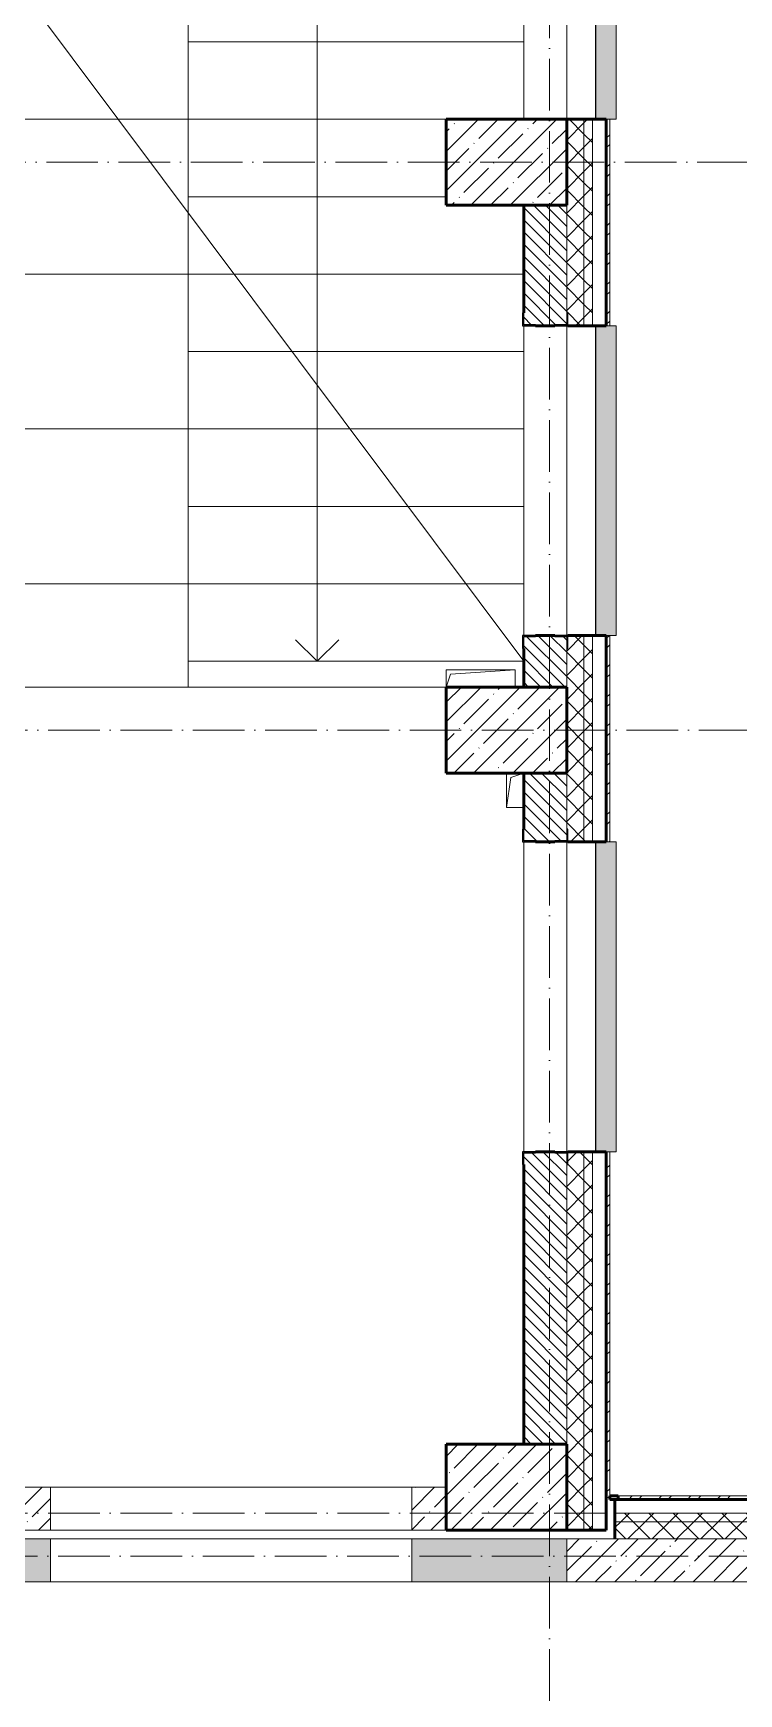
# Model space of a CAD drawing. Header units: millimetres. Extents: x -12989 to 629078, y -109036 to 555275.
# Drawn here: x 537018 to 541118, y 99365 to 109015 of the extents above; entities that cross this region are included whole.
import ezdxf

# ---------------------------------------------------------------- set-up
doc = ezdxf.new("R2010")
doc.units = ezdxf.units.MM
doc.linetypes.add('50_200_ШТРИХ_1Т_ш5_п1_п1_', pattern=[700, 500, -100, 0, -100])
for name, color, linetype, lineweight in [('A-DETL-____-OTLN-4', 7, 'Continuous', 18), ('A-FLOR-____-OTLN', 7, 'Continuous', 9), ('A-GENM-____-MCUT', 7, 'Continuous', 25), ('A-GENM-____-OTLN', 7, 'Continuous', 9), ('A-GENM-____-OTLN-1', 7, 'Continuous', 25), ('A-GLAZ-____-OTLN', 7, 'Continuous', 9), ('A-WALL-____-MCUT-1', 7, 'Continuous', 9), ('A-WALL-____-MCUT-2', 7, 'Continuous', 50), ('A-WALL-____-MCUT-3', 7, 'Continuous', 9), ('A-WALL-____-OTLN', 7, 'Continuous', 9), ('A-WALL-____-PATT-1', 7, 'Continuous', 9), ('A-WALL-FNSH-MCUT-1', 7, 'Continuous', 9), ('S-COLS-____-MCUT', 7, 'Continuous', 50), ('S-COLS-____-OTLN', 7, 'Continuous', 9), ('S-GRID-____-OTLN-1', 7, '50_200_ШТРИХ_1Т_ш5_п1_п1_', 9), ('S-STRS-____-OTLN-1', 7, 'Continuous', 9)]:
    doc.layers.add(name, color=color, linetype=linetype, lineweight=lineweight)
doc.layers.add('A-GLAZ-____-OTLN-1', color=7, linetype='Continuous', lineweight=9, true_color=0xc0c0c0)
pattern_1 = [(45, (516567.8, 90784.41), (-70.71068, 70.71068), []), (135, (516567.8, 90784.41), (-70.71068, -70.71068), [])]
pattern_2 = [(45, (516567.8, 90784.41), (-85.53659, 85.53659), []), (45, (516624.82, 90784.41), (-85.53659, 85.53659), [])]
pattern_3 = [(135, (516567.8, 90784.41), (-35.35534, -35.35534), [])]
pattern_4 = [(45, (516567.8, 90784.41), (-114.04925, 114.04925), []), (45, (516681.85, 90784.41), (-114.0493, 114.0493), [201.612, -40.322, 3.353, -36.97])]

# ---------------------------------------------------------------- blocks, each defined once
blk = doc.blocks.new('BSC_Колонна _Прямоугольная - 500х700-V104-АР1_План отверстий 2 этажа в осях 1-64_А-ГГ')
at = {"layer": 'S-COLS-____-OTLN'}
h = blk.add_hatch(dxfattribs=at)
h.set_pattern_fill('FP_133', color=256, style=0, pattern_type=2)
h.set_pattern_definition([(315, (-9781.04, 23200), (114.0493, 114.0493), []), (315, (-9781.04, 23085.95), (114.0493, 114.0493), [201.613, -40.323, 3.353, -36.97])])
h.paths.add_polyline_path([(-250, 350), (-250, -350), (250, -350), (250, 350)], flags=0)
at = {"layer": 'S-COLS-____-MCUT'}
for p, q in [((250, 350), (-250, 350)), ((-250, 350), (-250, -350)), ((250, -350), (250, 350)), ((-250, -350), (250, -350))]:
    blk.add_line(p, q, dxfattribs=at)
blk = doc.blocks.new('BSC_Колонна _Прямоугольная - 500х700-V106-АР1_План отверстий 2 этажа в осях 1-64_А-ГГ')
at = {"layer": 'S-COLS-____-OTLN'}
h = blk.add_hatch(dxfattribs=at)
h.set_pattern_fill('FP_135', color=256, style=0, pattern_type=2)
h.set_pattern_definition([(315, (-17481.04, 23200), (114.04925, 114.04925), []), (315, (-17481.04, 23085.95), (114.04925, 114.04925), [201.613, -40.323, 3.353, -36.97])])
h.paths.add_polyline_path([(-250, 350), (-250, -350), (250, -350), (250, 350)], flags=0)
at = {"layer": 'S-COLS-____-MCUT'}
for p, q in [((250, 350), (-250, 350)), ((-250, 350), (-250, -350)), ((250, -350), (250, 350)), ((-250, -350), (250, -350))]:
    blk.add_line(p, q, dxfattribs=at)
blk = doc.blocks.new('BSC_Колонна _Прямоугольная - 500х700-V111-АР1_План отверстий 2 этажа в осях 1-64_А-ГГ')
at = {"layer": 'S-COLS-____-OTLN'}
h = blk.add_hatch(dxfattribs=at)
h.set_pattern_fill('FP_140', color=256, style=0, pattern_type=2)
h.set_pattern_definition([(315, (-14181.04, 23200), (114.04925, 114.04925), []), (315, (-14181.04, 23085.95), (114.04925, 114.04925), [201.613, -40.323, 3.353, -36.97])])
h.paths.add_polyline_path([(-250, 350), (-250, -350), (250, -350), (250, 350)], flags=0)
at = {"layer": 'S-COLS-____-MCUT'}
for p, q in [((250, 350), (-250, 350)), ((-250, 350), (-250, -350)), ((250, -350), (250, 350)), ((-250, -350), (250, -350))]:
    blk.add_line(p, q, dxfattribs=at)
blk = doc.blocks.new('Фахверк_СКБ_Уголок - 250_2700-27497298-АР1_План отверстий 2 этажа в осях 1-64_А-ГГ')
at = {"layer": 'A-GENM-____-MCUT'}
for p, q in [((200, 181), (125, 181)), ((125, 181), (125, 106)), ((125, 106), (131, 106)), ((131, 106), (131, 175)), ((131, 175), (200, 175)), ((200, 175), (200, 181)), ((131, -6), (125, -6)), ((125, -6), (125, -81)), ((125, -81), (200, -81)), ((131, -75), (131, -6)), ((200, -75), (131, -75)), ((200, -81), (200, -75))]:
    blk.add_line(p, q, dxfattribs=at)
blk = doc.blocks.new('AR_Отверстие прямоугольное _в плите_ - AR_Отверстие прямоугольное _в плите_-30511515-АР1_План отверстий 2 этажа в осях 1-64_А-ГГ')
at = {"layer": 'A-GENM-____-OTLN'}
for p, q in [((-50, 100), (-50, -100)), ((-25, 75), (50, 100)), ((-50, -100), (-25, 75)), ((-50, -100), (50, -100))]:
    blk.add_line(p, q, dxfattribs=at)
blk = doc.blocks.new('AR_Отверстие прямоугольное _в плите_ - AR_Отверстие прямоугольное _в плите_-30511660-АР1_План отверстий 2 этажа в осях 1-64_А-ГГ')
at = {"layer": 'A-GENM-____-OTLN'}
for p, q in [((200, 50), (-200, 50)), ((-200, 50), (-200, -50)), ((-200, -50), (-175, 25)), ((-175, 25), (200, 50)), ((200, -50), (200, 50))]:
    blk.add_line(p, q, dxfattribs=at)
blk = doc.blocks.new('Отлив_СКБ - Отлив витража_120_НВФ-V194-АР1_План отверстий 2 этажа в осях 1-64_А-ГГ')
at = {"layer": 'A-GLAZ-____-OTLN-1'}
for points in [[(1800, -2), (1800, 0), (0, 0), (0, -2), (1544.5, -2)], [(1544.5, -120), (1800, -120), (1800, -2), (0, -2), (0, -120)]]:
    blk.add_hatch(color=256, dxfattribs=at).paths.add_polyline_path(points, flags=0)
at = {"layer": 'A-GLAZ-____-OTLN'}
for p, q in [((0, 0), (1800, 0)), ((1800, -2), (0, -2)), ((0, -120), (0, -83)), ((1800, -83), (1800, -120)), ((0, -120), (1800, -120))]:
    blk.add_line(p, q, dxfattribs=at)
blk = doc.blocks.new('Стены 9 - Стены 4-31627981-АР1_План отверстий 2 этажа в осях 1-64_А-ГГ')
at = {"layer": 'A-WALL-____-MCUT-2'}
for p, q in [((23850, 9731), (23800, 9731)), ((23800, 9731), (23800, 9711)), ((23800, 9711), (23850, 9711)), ((23850, 9711), (23850, 9731))]:
    blk.add_line(p, q, dxfattribs=at)
blk = doc.blocks.new('3эт')
at = {"layer": 'S-GRID-____-OTLN-1', "color": 251, "ltscale": 0.6, "true_color": 0x636466}
for p, q in [((307220.7, -91346.1), (307220.7, -36982.5)), ((310478.4, -69382.4), (279101.9, -69382.4)), ((279101.9, -72682.4), (310478.4, -72682.4)), ((279101.9, -77232.4), (307641.3, -77232.4)), ((387845.1, -77482.4), (279340.9, -77482.4))]:
    blk.add_line(p, q, dxfattribs=at)

msp = doc.modelspace()

# ---------------------------------------------------------------- hatches: boundary and pattern name
at = {"layer": 'A-WALL-____-PATT-1'}
h = msp.add_hatch(dxfattribs=at)
h.set_pattern_fill('FP_1', color=256, style=0, pattern_type=2)
h.set_pattern_definition(pattern_1)
h.paths.add_polyline_path([(540267.7976, 100315.4504), (540267.7976, 102515.4504), (540217.7976, 102515.4504), (540217.7976, 100315.4504)], flags=0)
h.paths.add_polyline_path([(540217.7976, 104315.4504), (540267.7976, 104315.4504), (540267.7976, 105515.4504), (540217.7976, 105515.4504), (540217.7976, 105280.2209)], flags=0)
h.paths.add_polyline_path([(540217.7976, 107315.4504), (540267.7976, 107315.4504), (540267.7976, 108515.4504), (540217.7976, 108515.4504)], flags=0)
h.paths.add_polyline_path([(540267.7976, 110315.4504), (540267.7976, 111515.4504), (540217.7976, 111515.4504), (540217.7976, 110315.4504)], flags=0)
h.paths.add_polyline_path([(540267.7976, 113315.4504), (540267.7976, 114515.4504), (540217.7976, 114515.4504), (540217.7976, 113315.4504)], flags=0)
h.paths.add_polyline_path([(540267.7976, 116315.4504), (540267.7976, 117515.4504), (540217.7976, 117515.4504), (540217.7976, 116315.4504)], flags=0)
h.paths.add_polyline_path([(540267.7976, 119315.4504), (540267.7976, 120515.4504), (540217.7976, 120515.4504), (540217.7976, 119315.4504)], flags=0)
h.paths.add_polyline_path([(540267.7976, 122315.4504), (540267.7976, 123515.4504), (540217.7976, 123515.4504), (540217.7976, 122315.4504)], flags=0)
h.paths.add_polyline_path([(540267.7976, 125315.4504), (540267.7976, 126515.4504), (540217.7976, 126515.4504), (540217.7976, 125315.4504)], flags=0)
h.paths.add_polyline_path([(540267.7976, 128315.4504), (540267.7976, 129515.4504), (540217.7976, 129515.4504), (540217.7976, 128315.4504)], flags=0)
h.paths.add_polyline_path([(540267.7976, 131315.4504), (540267.7976, 132565.4504), (540217.7976, 132565.4504), (540217.7976, 131315.4504)], flags=0)
h.paths.add_polyline_path([(540267.7976, 134365.4504), (540267.7976, 138615.4504), (540217.7976, 138615.4504), (540217.7976, 134365.4504)], flags=0)
h = msp.add_hatch(dxfattribs=at)
h.set_pattern_fill('FP_1', color=256, style=0, pattern_type=2)
h.set_pattern_definition(pattern_1)
h.paths.add_polyline_path([(540217.7976, 100315.4504), (540217.7976, 102515.4504), (540123.7976, 102515.4504), (540123.7976, 102440.4504), (540117.7976, 102440.4504), (540117.7976, 100315.4504)], flags=0)
h.paths.add_polyline_path([(540123.7976, 104315.4504), (540217.7976, 104315.4504), (540217.7976, 105515.4504), (540123.7976, 105515.4504), (540123.7976, 105440.4504), (540117.7976, 105440.4504), (540117.7976, 104390.4504), (540123.7976, 104390.4504), (540123.7976, 104321.4504)], flags=0)
h.paths.add_polyline_path([(540217.7976, 107315.4504), (540217.7976, 108515.4504), (540117.7976, 108515.4504), (540117.7976, 107390.4504), (540123.7976, 107390.4504), (540123.7976, 107315.4504)], flags=0)
h.paths.add_polyline_path([(540217.7976, 110315.4504), (540217.7976, 111515.4504), (540123.7976, 111515.4504), (540123.7976, 111440.4504), (540117.7976, 111440.4504), (540117.7976, 110390.4504), (540123.7976, 110390.4504), (540123.7976, 110315.4504)], flags=0)
h.paths.add_polyline_path([(540117.7976, 113315.4504), (540217.7976, 113315.4504), (540217.7976, 114515.4504), (540123.7976, 114515.4504), (540123.7976, 114440.4504), (540117.7976, 114440.4504), (540117.7976, 113815.4504)], flags=0)
h.paths.add_polyline_path([(540123.7976, 116315.4504), (540217.7976, 116315.4504), (540217.7976, 117515.4504), (540117.7976, 117515.4504), (540117.7976, 116390.4504), (540123.7976, 116390.4504), (540123.7976, 116321.4504)], flags=0)
h.paths.add_polyline_path([(540217.7976, 119315.4504), (540217.7976, 120515.4504), (540123.7976, 120515.4504), (540123.7976, 120440.4504), (540117.7976, 120440.4504), (540117.7976, 119390.4504), (540123.7976, 119390.4504), (540123.7976, 119315.4504)], flags=0)
h.paths.add_polyline_path([(540217.7976, 122315.4504), (540217.7976, 123515.4504), (540117.7976, 123515.4504), (540117.7976, 122390.4504), (540123.7976, 122390.4504), (540123.7976, 122315.4504)], flags=0)
h.paths.add_polyline_path([(540123.7976, 125315.4504), (540217.7976, 125315.4504), (540217.7976, 126515.4504), (540123.7976, 126515.4504), (540123.7976, 126440.4504), (540117.7976, 126440.4504), (540117.7976, 125390.4504), (540123.7976, 125390.4504), (540123.7976, 125321.4504)], flags=0)
h.paths.add_polyline_path([(540123.7976, 128315.4504), (540217.7976, 128315.4504), (540217.7976, 129515.4504), (540117.7976, 129515.4504), (540117.7976, 128390.4504), (540123.7976, 128390.4504), (540123.7976, 128321.4504)], flags=0)
h.paths.add_polyline_path([(540217.7976, 131315.4504), (540217.7976, 132565.4504), (540123.7976, 132565.4504), (540123.7976, 132490.4504), (540117.7976, 132490.4504), (540117.7976, 131390.4504), (540123.7976, 131390.4504), (540123.7976, 131315.4504)], flags=0)
h.paths.add_polyline_path([(540217.7976, 134365.4504), (540217.7976, 138515.4504), (540117.7976, 138515.4504), (540117.7976, 134365.4504)], flags=0)
h = msp.add_hatch(dxfattribs=at)
h.set_pattern_fill('FP_3', color=256, style=0, pattern_type=2)
h.set_pattern_definition(pattern_2)
h.paths.add_polyline_path([(540367.7976, 100505.4504), (540367.7976, 102515.4504), (540347.7976, 102515.4504), (540347.7976, 100505.4504)], flags=0)
h.paths.add_polyline_path([(540367.7976, 104315.4504), (540367.7976, 105515.4504), (540347.7976, 105515.4504), (540347.7976, 104315.4504)], flags=0)
h.paths.add_polyline_path([(540367.7976, 107315.4504), (540367.7976, 108515.4504), (540347.7976, 108515.4504), (540347.7976, 107315.4504)], flags=0)
h.paths.add_polyline_path([(540367.7976, 110315.4504), (540367.7976, 111515.4504), (540347.7976, 111515.4504), (540347.7976, 110315.4504)], flags=0)
h.paths.add_polyline_path([(540367.7976, 113315.4504), (540367.7976, 114515.4504), (540347.7976, 114515.4504), (540347.7976, 113315.4504)], flags=0)
h.paths.add_polyline_path([(540367.7976, 116315.4504), (540367.7976, 117515.4504), (540347.7976, 117515.4504), (540347.7976, 116315.4504)], flags=0)
h.paths.add_polyline_path([(540367.7976, 119315.4504), (540367.7976, 120515.4504), (540347.7976, 120515.4504), (540347.7976, 119315.4504)], flags=0)
h.paths.add_polyline_path([(540367.7976, 122315.4504), (540367.7976, 123515.4504), (540347.7976, 123515.4504), (540347.7976, 122315.4504)], flags=0)
h.paths.add_polyline_path([(540347.7976, 125315.4504), (540367.7976, 125315.4504), (540367.7976, 126515.4504), (540347.7976, 126515.4504), (540347.7976, 125920.0768)], flags=0)
h.paths.add_polyline_path([(540367.7976, 128315.4504), (540367.7976, 129515.4504), (540347.7976, 129515.4504), (540347.7976, 128315.4504)], flags=0)
h.paths.add_polyline_path([(540367.7976, 131315.4504), (540367.7976, 132335.4504), (540347.7976, 132335.4504), (540347.7976, 131315.4504)], flags=0)
h = msp.add_hatch(dxfattribs=at)
h.set_pattern_fill('FP_6', color=256, style=0, pattern_type=2)
h.set_pattern_definition(pattern_3)
h.paths.add_polyline_path([(540117.7976, 105215.4504), (540117.7976, 105509.4504), (540048.7976, 105509.4504), (540048.7976, 105515.4504), (539936.7976, 105515.4504), (539936.7976, 105509.4504), (539867.7976, 105509.4504), (539867.7976, 105215.4504)], flags=0)
h.paths.add_polyline_path([(540048.7976, 107315.4504), (540048.7976, 107321.4504), (540117.7976, 107321.4504), (540117.7976, 108015.4504), (539867.7976, 108015.4504), (539867.7976, 107321.4504), (539936.7976, 107321.4504), (539936.7976, 107315.4504)], flags=0)
h = msp.add_hatch(dxfattribs=at)
h.set_pattern_fill('FP_6', color=256, style=0, pattern_type=2)
h.set_pattern_definition(pattern_3)
h.paths.add_polyline_path([(539867.7976, 100815.4504), (540117.7976, 100815.4504), (540116.9153, 102509.4504), (540048.7976, 102509.4504), (540048.7976, 102515.4504), (539936.7976, 102515.4504), (539936.7976, 102509.4504), (539867.7976, 102509.4504), (539867.7976, 101840.245)], flags=0)
h.paths.add_polyline_path([(540048.7976, 104315.4504), (540048.7976, 104321.4504), (540117.7976, 104321.4504), (540117.7976, 104715.4504), (539867.7976, 104715.4504), (539867.7976, 104321.4504), (539936.7976, 104321.4504), (539936.7976, 104315.4504)], flags=0)
h = msp.add_hatch(dxfattribs=at)
h.set_pattern_fill('FP_25', color=256, style=0, pattern_type=2)
h.set_pattern_definition(pattern_4)
h.paths.add_polyline_path([(539417.7976, 100315.4504), (539417.7976, 100565.4504), (539217.7976, 100565.4504), (539217.7976, 100315.4504)], flags=0)
h.paths.add_polyline_path([(537117.7976, 100315.4504), (537117.7976, 100565.4504), (529467.7976, 100565.4504), (529467.7976, 100315.4504), (534228.7509, 100315.4504)], flags=0)
h.paths.add_polyline_path([(527158.8938, 100315.4504), (527367.7976, 100315.4504), (527367.7976, 100565.4504), (526667.7976, 100565.4504), (526667.7976, 100315.4504)], flags=0)
h = msp.add_hatch(dxfattribs=at)
h.set_pattern_fill('FP_3', color=256, style=0, pattern_type=2)
h.set_pattern_definition(pattern_2)
h.paths.add_polyline_path([(554882.7976, 100495.4504), (554882.7976, 100515.4504), (554367.7976, 100515.4504), (554367.7976, 100495.4504)], flags=0)
h.paths.add_polyline_path([(552567.7976, 100495.4504), (552567.7976, 100515.4504), (551367.7976, 100515.4504), (551367.7976, 100495.4504), (551903.3938, 100495.4504)], flags=0)
h.paths.add_polyline_path([(543567.7976, 100495.4504), (543567.7976, 100515.4504), (540417.7976, 100515.4504), (540417.7976, 100495.4504), (541298.6081, 100495.4504)], flags=0)
h = msp.add_hatch(dxfattribs=at)
h.set_pattern_fill('FP_1', color=256, style=0, pattern_type=2)
h.set_pattern_definition(pattern_1)
h.paths.add_polyline_path([(590917.7976, 100365.4504), (590917.7976, 100415.4504), (584567.7976, 100415.4504), (584567.7976, 100365.4504), (590787.6081, 100365.4504)], flags=0)
h.paths.add_polyline_path([(581950.2867, 100365.4504), (582767.7976, 100365.4504), (582767.7976, 100415.4504), (581567.7976, 100415.4504), (581567.7976, 100365.4504)], flags=0)
h.paths.add_polyline_path([(579767.7976, 100365.4504), (579767.7976, 100415.4504), (578567.7976, 100415.4504), (578567.7976, 100365.4504), (579299.0902, 100365.4504)], flags=0)
h.paths.add_polyline_path([(576767.7976, 100365.4504), (576767.7976, 100415.4504), (575567.7976, 100415.4504), (575567.7976, 100365.4504), (576647.8938, 100365.4504)], flags=0)
h.paths.add_polyline_path([(573767.7976, 100365.4504), (573767.7976, 100415.4504), (572567.7976, 100415.4504), (572567.7976, 100365.4504), (573112.9652, 100365.4504)], flags=0)
h.paths.add_polyline_path([(569567.7976, 100365.4504), (570767.7976, 100365.4504), (570767.7976, 100415.4504), (569567.7976, 100415.4504)], flags=0)
h.paths.add_polyline_path([(566567.7976, 100365.4504), (567767.7976, 100365.4504), (567767.7976, 100415.4504), (566567.7976, 100415.4504)], flags=0)
h.paths.add_polyline_path([(564275.6438, 100365.4504), (564767.7976, 100365.4504), (564767.7976, 100415.4504), (563567.7976, 100415.4504), (563567.7976, 100365.4504)], flags=0)
h.paths.add_polyline_path([(561767.7976, 100365.4504), (561767.7976, 100415.4504), (560567.7976, 100415.4504), (560567.7976, 100365.4504), (560740.7152, 100365.4504)], flags=0)
h.paths.add_polyline_path([(558767.7976, 100365.4504), (558767.7976, 100415.4504), (557567.7976, 100415.4504), (557567.7976, 100365.4504), (558089.5188, 100365.4504)], flags=0)
h.paths.add_polyline_path([(554367.7976, 100365.4504), (555767.7976, 100365.4504), (555767.7976, 100415.4504), (554367.7976, 100415.4504)], flags=0)
h.paths.add_polyline_path([(552567.7976, 100365.4504), (552567.7976, 100415.4504), (551367.7976, 100415.4504), (551367.7976, 100365.4504), (551903.3938, 100365.4504)], flags=0)
h.paths.add_polyline_path([(543567.7976, 100365.4504), (543567.7976, 100415.4504), (540397.7976, 100415.4504), (540397.7976, 100365.4504), (541298.6081, 100365.4504)], flags=0)
h = msp.add_hatch(dxfattribs=at)
h.set_pattern_fill('FP_1', color=256, style=0, pattern_type=2)
h.set_pattern_definition(pattern_1)
h.paths.add_polyline_path([(590917.7976, 100265.4504), (590917.7976, 100365.4504), (584567.7976, 100365.4504), (584567.7976, 100271.4504), (584642.7976, 100271.4504), (584642.7976, 100265.4504), (590787.6081, 100265.4504)], flags=0)
h.paths.add_polyline_path([(581950.2867, 100265.4504), (582692.7976, 100265.4504), (582692.7976, 100271.4504), (582767.7976, 100271.4504), (582767.7976, 100365.4504), (581567.7976, 100365.4504), (581567.7976, 100271.4504), (581642.7976, 100271.4504), (581642.7976, 100265.4504)], flags=0)
h.paths.add_polyline_path([(579692.7976, 100265.4504), (579692.7976, 100271.4504), (579767.7976, 100271.4504), (579767.7976, 100365.4504), (578567.7976, 100365.4504), (578567.7976, 100271.4504), (578642.7976, 100271.4504), (578642.7976, 100265.4504), (579417.7976, 100265.4504)], flags=0)
h.paths.add_polyline_path([(575917.7976, 100265.4504), (576692.7976, 100265.4504), (576692.7976, 100271.4504), (576767.7976, 100271.4504), (576767.7976, 100365.4504), (575567.7976, 100365.4504), (575567.7976, 100271.4504), (575642.7976, 100271.4504), (575642.7976, 100265.4504), (575764.1617, 100265.4504)], flags=0)
h.paths.add_polyline_path([(573112.9652, 100265.4504), (573692.7976, 100265.4504), (573692.7976, 100271.4504), (573767.7976, 100271.4504), (573767.7976, 100365.4504), (572567.7976, 100365.4504), (572567.7976, 100271.4504), (572642.7976, 100271.4504), (572642.7976, 100265.4504)], flags=0)
h.paths.add_polyline_path([(570417.7976, 100265.4504), (570692.7976, 100265.4504), (570692.7976, 100271.4504), (570767.7976, 100271.4504), (570767.7976, 100365.4504), (569567.7976, 100365.4504), (569567.7976, 100271.4504), (569642.7976, 100271.4504), (569642.7976, 100265.4504), (569917.7976, 100265.4504)], flags=0)
h.paths.add_polyline_path([(567417.7976, 100265.4504), (567692.7976, 100265.4504), (567692.7976, 100271.4504), (567767.7976, 100271.4504), (567767.7976, 100365.4504), (566567.7976, 100365.4504), (566567.7976, 100271.4504), (566642.7976, 100271.4504), (566642.7976, 100265.4504), (566926.8402, 100265.4504)], flags=0)
h.paths.add_polyline_path([(564692.7976, 100265.4504), (564692.7976, 100271.4504), (564767.7976, 100271.4504), (564767.7976, 100365.4504), (563567.7976, 100365.4504), (563567.7976, 100271.4504), (563642.7976, 100271.4504), (563642.7976, 100265.4504), (564275.6438, 100265.4504)], flags=0)
h.paths.add_polyline_path([(561692.7976, 100265.4504), (561692.7976, 100271.4504), (561767.7976, 100271.4504), (561767.7976, 100365.4504), (560567.7976, 100365.4504), (560567.7976, 100271.4504), (560642.7976, 100271.4504), (560642.7976, 100265.4504), (561417.7976, 100265.4504)], flags=0)
h.paths.add_polyline_path([(557642.7976, 100265.4504), (558692.7976, 100265.4504), (558692.7976, 100271.4504), (558767.7976, 100271.4504), (558767.7976, 100365.4504), (557567.7976, 100365.4504), (557567.7976, 100271.4504), (557642.7976, 100271.4504)], flags=0)
h.paths.add_polyline_path([(555417.7976, 100265.4504), (555692.7976, 100265.4504), (555692.7976, 100271.4504), (555767.7976, 100271.4504), (555767.7976, 100365.4504), (554367.7976, 100365.4504), (554367.7976, 100265.4504), (554867.7976, 100265.4504)], flags=0)
h.paths.add_polyline_path([(551903.3938, 100265.4504), (552492.7976, 100265.4504), (552492.7976, 100271.4504), (552567.7976, 100271.4504), (552567.7976, 100365.4504), (551367.7976, 100365.4504), (551367.7976, 100265.4504), (551867.7976, 100265.4504)], flags=0)
h.paths.add_polyline_path([(543492.7976, 100265.4504), (543492.7976, 100271.4504), (543567.7976, 100271.4504), (543567.7976, 100365.4504), (540397.7976, 100365.4504), (540397.7976, 100265.4504), (542867.7976, 100265.4504)], flags=0)
h = msp.add_hatch(dxfattribs=at)
h.set_pattern_fill('FP_25', color=256, style=0, pattern_type=2)
h.set_pattern_definition(pattern_4)
h.paths.add_polyline_path([(539217.7976, 100015.4504), (540117.7976, 100015.4504), (540117.7976, 100265.4504), (539217.7976, 100265.4504)], flags=0)
h.paths.add_polyline_path([(537117.7976, 100015.4504), (537117.7976, 100265.4504), (529467.7976, 100265.4504), (529467.7976, 100015.4504), (534228.7509, 100015.4504)], flags=0)
h.paths.add_polyline_path([(527367.7976, 100015.4504), (527367.7976, 100265.4504), (526167.7976, 100265.4504), (526167.7976, 100015.4504), (527158.8938, 100015.4504)], flags=0)
h.paths.add_polyline_path([(521856.5009, 100015.4504), (522167.7976, 100015.4504), (522167.7976, 100265.4504), (514617.7976, 100265.4504), (514617.7976, 100015.4504), (520089.0366, 100015.4504)], flags=0)
h = msp.add_hatch(dxfattribs=at)
h.set_pattern_fill('FP_25', color=256, style=0, pattern_type=2)
h.set_pattern_definition(pattern_4)
h.paths.add_polyline_path([(542367.7976, 100015.4504), (542367.7976, 100265.4504), (540117.7976, 100265.4504), (540117.7976, 100015.4504), (541298.6081, 100015.4504)], flags=0)

# ---------------------------------------------------------------- linework, layer by layer
at = {"layer": 'A-DETL-____-OTLN-4'}
msp.add_line((539867.7976, 105365.4504), (531017.7976, 117198.9731), dxfattribs=at)
at = {"layer": 'A-FLOR-____-OTLN'}
msp.add_line((539417.7976, 105215.4504), (537917.7976, 105215.4504), dxfattribs=at)
at = {"layer": 'A-WALL-____-MCUT-1'}
for p, q in [((537117.7976, 100565.4504), (533267.7976, 100565.4504)), ((537117.7976, 100315.4504), (537117.7976, 100565.4504)), ((539417.7976, 100565.4504), (539217.7976, 100565.4504)), ((539217.7976, 100565.4504), (539217.7976, 100315.4504)), ((529467.7976, 100315.4504), (537117.7976, 100315.4504)), ((537117.7976, 100265.4504), (529467.7976, 100265.4504)), ((537117.7976, 100015.4504), (537117.7976, 100265.4504)), ((539217.7976, 100315.4504), (539417.7976, 100315.4504)), ((539217.7976, 100265.4504), (539217.7976, 100015.4504)), ((542367.7976, 100265.4504), (539217.7976, 100265.4504)), ((540117.7976, 100015.4504), (540117.7976, 100265.4504)), ((529467.7976, 100015.4504), (537117.7976, 100015.4504)), ((539217.7976, 100015.4504), (542367.7976, 100015.4504))]:
    msp.add_line(p, q, dxfattribs=at)
at = {"layer": 'A-WALL-____-MCUT-2'}
for p, q in [((540347.7976, 108515.4504), (540117.7976, 108515.4504)), ((540347.7976, 107315.4504), (540347.7976, 108515.4504)), ((539867.7976, 108015.4504), (539867.7976, 107390.4504)), ((539936.7976, 107315.4504), (540048.7976, 107315.4504)), ((540123.7976, 107315.4504), (540347.7976, 107315.4504)), ((540048.7976, 105515.4504), (539936.7976, 105515.4504)), ((540347.7976, 105515.4504), (540123.7976, 105515.4504)), ((540347.7976, 104315.4504), (540347.7976, 105515.4504)), ((539867.7976, 105440.4504), (539867.7976, 105215.4504)), ((539867.7976, 104715.4504), (539867.7976, 104390.4504)), ((539936.7976, 104315.4504), (540048.7976, 104315.4504)), ((540123.7976, 104315.4504), (540347.7976, 104315.4504)), ((540048.7976, 102515.4504), (539936.7976, 102515.4504)), ((540347.7976, 102515.4504), (540123.7976, 102515.4504)), ((540347.7976, 100315.4504), (540347.7976, 102515.4504)), ((539867.7976, 102440.4504), (539867.7976, 100815.4504)), ((543567.7976, 100495.4504), (540397.7976, 100495.4504)), ((540397.7976, 100495.4504), (540397.7976, 100265.4504)), ((540117.7976, 100315.4504), (540347.7976, 100315.4504))]:
    msp.add_line(p, q, dxfattribs=at)
at = {"layer": 'A-WALL-____-MCUT-3'}
for p, q in [((540217.7976, 107315.4504), (540217.7976, 108515.4504)), ((540267.7976, 107315.4504), (540267.7976, 108515.4504)), ((540117.7976, 108015.4504), (540117.7976, 107390.4504)), ((540217.7976, 104315.4504), (540217.7976, 105515.4504)), ((540267.7976, 104315.4504), (540267.7976, 105515.4504)), ((540117.7976, 105440.4504), (540117.7976, 105215.4504)), ((540117.7976, 104715.4504), (540117.7976, 104390.4504)), ((540217.7976, 100315.4504), (540217.7976, 102515.4504)), ((540267.7976, 100315.4504), (540267.7976, 102515.4504)), ((540117.7976, 102440.4504), (540117.7976, 100815.4504)), ((543567.7976, 100415.4504), (540397.7976, 100415.4504)), ((543567.7976, 100365.4504), (540397.7976, 100365.4504))]:
    msp.add_line(p, q, dxfattribs=at)
at = {"layer": 'A-WALL-____-OTLN'}
for p, q in [((539867.7976, 108515.4504), (539867.7976, 110315.4504)), ((540117.7976, 108515.4504), (540117.7976, 110315.4504)), ((539867.7976, 105515.4504), (539867.7976, 107315.4504)), ((540117.7976, 105515.4504), (540117.7976, 107315.4504)), ((540117.7976, 107315.4504), (540117.7976, 105515.4504)), ((539867.7976, 102515.4504), (539867.7976, 104315.4504)), ((540117.7976, 104315.4504), (540117.7976, 102515.4504)), ((537117.7976, 100565.4504), (539217.7976, 100565.4504)), ((539217.7976, 100315.4504), (537117.7976, 100315.4504)), ((537117.7976, 100265.4504), (539217.7976, 100265.4504)), ((539217.7976, 100015.4504), (537117.7976, 100015.4504))]:
    msp.add_line(p, q, dxfattribs=at)
at = {"layer": 'A-WALL-FNSH-MCUT-1'}
for p, q in [((540367.7976, 108515.4504), (540347.7976, 108515.4504)), ((540367.7976, 107315.4504), (540367.7976, 108515.4504)), ((540347.7976, 107315.4504), (540367.7976, 107315.4504)), ((540367.7976, 105515.4504), (540347.7976, 105515.4504)), ((540367.7976, 104315.4504), (540367.7976, 105515.4504)), ((540347.7976, 104315.4504), (540367.7976, 104315.4504)), ((540367.7976, 102515.4504), (540347.7976, 102515.4504)), ((540367.7976, 100505.4504), (540367.7976, 102515.4504)), ((540347.7976, 100505.4504), (540367.7976, 100505.4504)), ((543567.7976, 100515.4504), (540417.7976, 100515.4504)), ((540417.7976, 100515.4504), (540417.7976, 100495.4504))]:
    msp.add_line(p, q, dxfattribs=at)
at = {"layer": 'S-STRS-____-OTLN-1'}
for p, q in [((537917.7976, 109415.4504), (537917.7976, 108515.4504)), ((538667.7976, 109415.4504), (538667.7976, 108965.4504)), ((537917.7976, 108965.4504), (537917.7976, 108515.4504)), ((539867.7976, 108965.4504), (537917.7976, 108965.4504)), ((539867.7976, 108965.4504), (537917.7976, 108965.4504)), ((538667.7976, 108965.4504), (538667.7976, 108515.4504)), ((537917.7976, 108515.4504), (531017.7976, 108515.4504)), ((537917.7976, 108515.4504), (531017.7976, 108515.4504)), ((539417.7976, 108515.4504), (537917.7976, 108515.4504)), ((539417.7976, 108515.4504), (537917.7976, 108515.4504)), ((537917.7976, 108515.4504), (537917.7976, 107615.4504)), ((538667.7976, 108515.4504), (538667.7976, 108065.4504)), ((537917.7976, 108065.4504), (537917.7976, 107615.4504)), ((539417.7976, 108065.4504), (537917.7976, 108065.4504)), ((539417.7976, 108065.4504), (537917.7976, 108065.4504)), ((538667.7976, 108065.4504), (538667.7976, 107615.4504)), ((537917.7976, 107615.4504), (530317.7976, 107615.4504)), ((537917.7976, 107615.4504), (530317.7976, 107615.4504)), ((539867.7976, 107615.4504), (537917.7976, 107615.4504)), ((539867.7976, 107615.4504), (537917.7976, 107615.4504)), ((537917.7976, 107615.4504), (537917.7976, 106715.4504)), ((538667.7976, 107615.4504), (538667.7976, 107165.4504)), ((537917.7976, 107165.4504), (537917.7976, 106715.4504)), ((539867.7976, 107165.4504), (537917.7976, 107165.4504)), ((539867.7976, 107165.4504), (537917.7976, 107165.4504)), ((538667.7976, 107165.4504), (538667.7976, 106715.4504)), ((537917.7976, 106715.4504), (530317.7976, 106715.4504)), ((537917.7976, 106715.4504), (530317.7976, 106715.4504)), ((539867.7976, 106715.4504), (537917.7976, 106715.4504)), ((539867.7976, 106715.4504), (537917.7976, 106715.4504)), ((537917.7976, 106715.4504), (537917.7976, 105815.4504)), ((538667.7976, 106715.4504), (538667.7976, 106265.4504)), ((537917.7976, 106265.4504), (537917.7976, 105815.4504)), ((539867.7976, 106265.4504), (537917.7976, 106265.4504)), ((539867.7976, 106265.4504), (537917.7976, 106265.4504)), ((538667.7976, 106265.4504), (538667.7976, 105815.4504)), ((537917.7976, 105815.4504), (530317.7976, 105815.4504)), ((537917.7976, 105815.4504), (530317.7976, 105815.4504)), ((539867.7976, 105815.4504), (537917.7976, 105815.4504)), ((539867.7976, 105815.4504), (537917.7976, 105815.4504)), ((537917.7976, 105815.4504), (537917.7976, 105215.4504)), ((538667.7976, 105815.4504), (538667.7976, 105365.4504)), ((538667.7976, 105365.4504), (538542.7976, 105490.4504)), ((538667.7976, 105365.4504), (538792.7976, 105490.4504)), ((539867.7976, 105365.4504), (537917.7976, 105365.4504)), ((537917.7976, 105215.4504), (536917.7976, 105215.4504))]:
    msp.add_line(p, q, dxfattribs=at)

# ---------------------------------------------------------------- block references
msp.add_blockref('3эт', (232797.0902, 177647.8646))
at = {"layer": 'A-GENM-____-OTLN'}
for name, p in [('AR_Отверстие прямоугольное _в плите_ - AR_Отверстие прямоугольное _в плите_-30511660-АР1_План отверстий 2 этажа в осях 1-64_А-ГГ', (539617.7976, 105265.4504)), ('AR_Отверстие прямоугольное _в плите_ - AR_Отверстие прямоугольное _в плите_-30511515-АР1_План отверстий 2 этажа в осях 1-64_А-ГГ', (539817.7976, 104615.4504))]:
    msp.add_blockref(name, p, dxfattribs=at)
at = {"layer": 'A-GENM-____-OTLN-1'}
for p, rotation in [((540042.7976, 107190.4504), 89.99999999999991), ((539942.7976, 105640.4504), 269.9999999999999), ((540042.7976, 104190.4504), 89.99999999999991), ((539942.7976, 102640.4504), 269.9999999999999)]:
    msp.add_blockref('Фахверк_СКБ_Уголок - 250_2700-27497298-АР1_План отверстий 2 этажа в осях 1-64_А-ГГ', p, dxfattribs=dict(at, rotation=rotation))
at = {"layer": 'A-GLAZ-____-OTLN', "rotation": 90}
for p in [(540284.7976, 108515.4504), (540284.7976, 105515.4504), (540284.7976, 102515.4504)]:
    msp.add_blockref('Отлив_СКБ - Отлив витража_120_НВФ-V194-АР1_План отверстий 2 этажа в осях 1-64_А-ГГ', p, dxfattribs=at)
at = {"layer": 'A-WALL-____-OTLN'}
msp.add_blockref('Стены 9 - Стены 4-31627981-АР1_План отверстий 2 этажа в осях 1-64_А-ГГ', (516567.7976, 90784.4085), dxfattribs=at)
at = {"layer": 'S-COLS-____-OTLN', "rotation": 89.9999999999999}
for name, p in [('BSC_Колонна _Прямоугольная - 500х700-V106-АР1_План отверстий 2 этажа в осях 1-64_А-ГГ', (539767.7976, 108265.4504)), ('BSC_Колонна _Прямоугольная - 500х700-V111-АР1_План отверстий 2 этажа в осях 1-64_А-ГГ', (539767.7976, 104965.4504)), ('BSC_Колонна _Прямоугольная - 500х700-V104-АР1_План отверстий 2 этажа в осях 1-64_А-ГГ', (539767.7976, 100565.4504))]:
    msp.add_blockref(name, p, dxfattribs=at)

doc.saveas('drawing.dxf')
